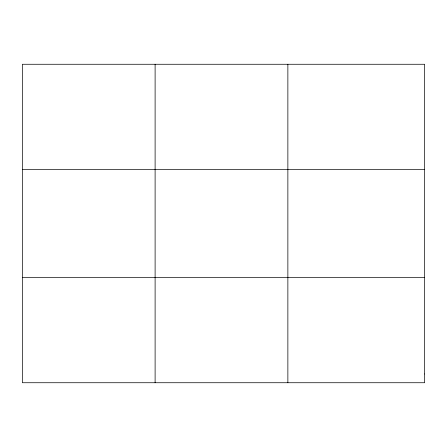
<?xml version="1.0" encoding="UTF-8"?>
<svg xmlns="http://www.w3.org/2000/svg" width="447" height="447" viewBox="0 0 447 447"><rect width="100%" height="100%" fill="white"/><g stroke="black" fill="none" stroke-linecap="round" stroke-linejoin="round"><path stroke-width="0.67" d="M155.109 382.733L155.109 64.267M287.868 382.733L287.868 64.267M22.35 169.363L424.65 169.363M22.35 277.637L424.65 277.637M424.65 373.977L424.65 382.733L22.35 382.733L22.35 64.267L424.65 64.267L424.65 373.977"/></g></svg>
